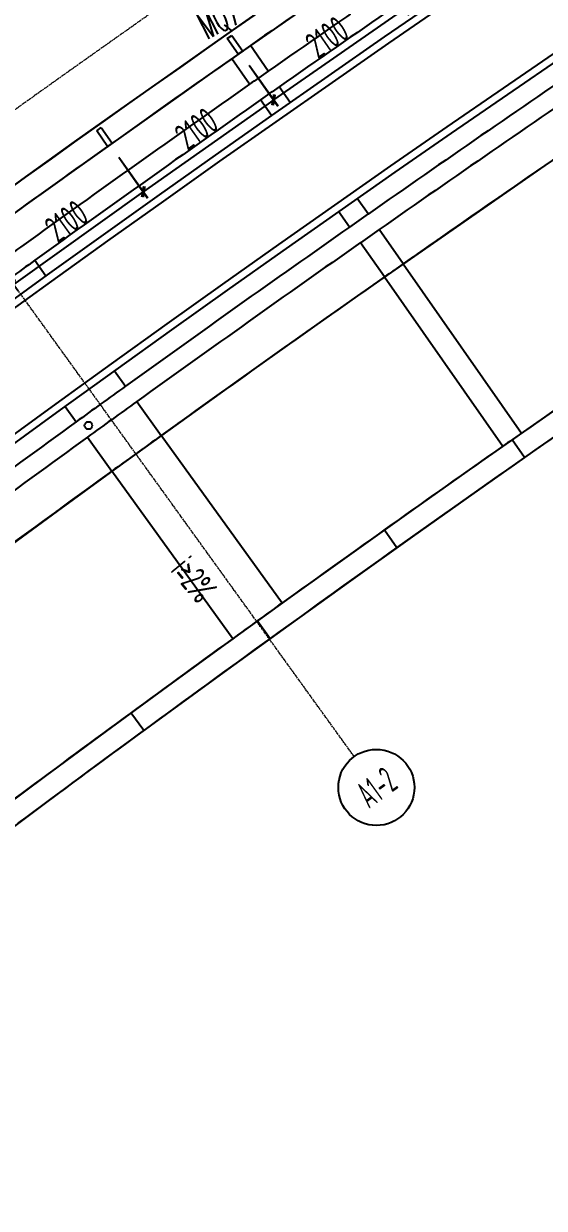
# Model space of a CAD drawing. Header units: millimetres. Extents: x 0 to 12110233, y -6694180 to 0.
# Drawn here: x 11608158 to 11615003, y -6469727 to -6454163 of the extents above; entities that cross this region are included whole.
import ezdxf
from ezdxf.enums import TextEntityAlignment as Align

# ---------------------------------------------------------------- set-up
doc = ezdxf.new("R2010")
doc.units = ezdxf.units.MM
doc.header["$LTSCALE"] = 10
doc.linetypes.add('A1-RG-AXIS-3~4F$0$CENTER', pattern=[50.8, 31.75, -6.35, 6.35, -6.35])
for name, color, linetype in [('A1-RD-3F$0$A-DIMS-1：100', 1, 'Continuous'), ('A1-RD-3F$0$A-GLAZ', 140, 'Continuous'), ('A1-RD-3F$0$A-louban', 5, 'Continuous'), ('A1-RG-AXIS-3~4F$0$A-SYMB-NAME', 13, 'Continuous'), ('A1-RI-F3$0$A-EVAC1', 5, 'Continuous'), ('A1-RI-F3$0$A-SYMB-NAME', 4, 'Continuous'), ('A1-RI-F3$0$A-SYMB-STRS', 1, 'Continuous'), ('A1-RI-F3$0$A-TEXT1', 4, 'Continuous'), ('A1-RI-F3$0$A1-RI-F3$0$A-DETL-PEN1', 245, 'Continuous'), ('A1-RI-F3$0$A1-RI-F3$0$A-DETL-PEN2', 233, 'Continuous'), ('A1-RI-F3$0$Crescent canopy$0$A-DETL-PEN1', 245, 'Continuous'), ('A1-RI-F3$0$Crescent canopy$0$A-DETL-PEN2', 233, 'Continuous'), ('A1-RI-F3$0$N-SYMB-DOOR', 13, 'Continuous'), ('A1-RI-F3$0$N-SYMB-DOOR1', 13, 'Continuous'), ('A1-RI-F3$0$N-SYMB-DOOR2', 13, 'Continuous')]:
    doc.layers.add(name, color=color, linetype=linetype)
doc.layers.add('A1-RG-AXIS-3~4F$0$A-GRID', color=1, linetype='A1-RG-AXIS-3~4F$0$CENTER', lineweight=9)
doc.styles.add('A1-RD-3F$0$XD2008', font='xd-hzs.shx', dxfattribs={"width": 0.7, "bigfont": 'xd-hztxt.shx'})
doc.styles.add('A1-RG-AXIS-3~4F$0$A1-RG-AXIS$0$XD2008', font='xd-hzs.shx', dxfattribs={"width": 0.7, "bigfont": 'xd-hztxt.shx'})
doc.styles.add('A1-RI-F3$0$ECADI', font='gbeitc.shx', dxfattribs={"width": 0.7, "bigfont": 'gbcbig.shx'})
doc.styles.add('A1-RI-F3$0$ECADI-SYM', font='simplex.shx', dxfattribs={"width": 0.7, "bigfont": 'hztxt.shx'})
doc.styles.add('A1-RI-F3$0$XD2008', font='xd-hzs.shx', dxfattribs={"width": 0.7, "bigfont": 'xd-hztxt.shx'})
doc.dimstyles.new('A1-RD-3F$0$XD100$0', dxfattribs={"dimscale": 100, "dimtxt": 3.5, "dimasz": 1, "dimexe": 1, "dimexo": 2, "dimgap": 1, "dimtad": 1, "dimdec": 0, "dimdsep": 46, "dimtxsty": 'A1-RD-3F$0$XD2008', "dimblk1": 'A1-RD-3F$0$_ArchTick', "dimblk2": 'A1-RD-3F$0$_ArchTick', "dimsah": 1, "dimcen": 2.5, "dimclrd": 1, "dimclre": 1, "dimclrt": 4, "dimaunit": 1, "dimadec": 0, "dimazin": 0, "dimtfac": 1, "dimtdec": 0, "dimtix": 1, "dimtmove": 2, "dimatfit": 3, "dimfxl": 0, "dimtolj": 1, "dimtzin": 0, "dimarcsym": 0})

# ---------------------------------------------------------------- blocks, each defined once
blk = doc.blocks.new('A1-RD-3F$0$_ArchTick')
at = {"color": 0, "linetype": 'ByBlock', "const_width": 0.4}
blk.add_lwpolyline([(-0.5, -0.5), (0.5, 0.5)], dxfattribs=at)
blk = doc.blocks.new('*D604')
at = {"layer": 'A1-RD-3F$0$A-DIMS-1：100', "color": 1, "linetype": 'ByBlock', "lineweight": -2}
for p, q in [((11612848, -6453509), (11613223, -6454049)), ((11613166, -6453967), (11611441, -6455165)), ((11611123, -6454707), (11611498, -6455247))]:
    blk.add_line(p, q, dxfattribs=at)
at = {"layer": 'A1-RD-3F$0$A-DIMS-1：100', "color": 1, "linetype": 'ByBlock', "lineweight": -2, "xscale": 100, "yscale": 100, "zscale": 100}
for p, rotation in [((11613166, -6453967), 34.78288465481689), ((11611441, -6455165), 214.7828846548168)]:
    blk.add_blockref('A1-RD-3F$0$_ArchTick', p, dxfattribs=dict(at, rotation=rotation))
at = {"layer": 'A1-RD-3F$0$A-DIMS-1：100', "color": 4, "linetype": 'ByBlock', "insert": (11612146, -6454340), "char_height": 350, "attachment_point": 5, "rotation": 34.7829, "style": 'A1-RD-3F$0$XD2008'}
blk.add_mtext('\\A1;2100', dxfattribs=at)
blk = doc.blocks.new('*D605')
at = {"layer": 'A1-RD-3F$0$A-DIMS-1：100', "color": 1, "linetype": 'ByBlock', "lineweight": -2}
for p, q in [((11611124, -6454706), (11611503, -6455243)), ((11611445, -6455162), (11609729, -6456372)), ((11609408, -6455917), (11609787, -6456454))]:
    blk.add_line(p, q, dxfattribs=at)
at = {"layer": 'A1-RD-3F$0$A-DIMS-1：100', "color": 1, "linetype": 'ByBlock', "lineweight": -2, "xscale": 100, "yscale": 100, "zscale": 100}
for p, rotation in [((11611445, -6455162), 35.19412724779409), ((11609729, -6456372), 215.1941272477941)]:
    blk.add_blockref('A1-RD-3F$0$_ArchTick', p, dxfattribs=dict(at, rotation=rotation))
at = {"layer": 'A1-RD-3F$0$A-DIMS-1：100', "color": 4, "linetype": 'ByBlock', "insert": (11610429, -6455542), "char_height": 350, "attachment_point": 5, "rotation": 35.1941, "style": 'A1-RD-3F$0$XD2008'}
blk.add_mtext('\\A1;2100', dxfattribs=at)
blk = doc.blocks.new('*D606')
at = {"layer": 'A1-RD-3F$0$A-DIMS-1：100', "color": 1, "linetype": 'ByBlock', "lineweight": -2}
for p, q in [((11609409, -6455916), (11609792, -6456450)), ((11609734, -6456369), (11608026, -6457591)), ((11607702, -6457138), (11608084, -6457673))]:
    blk.add_line(p, q, dxfattribs=at)
at = {"layer": 'A1-RD-3F$0$A-DIMS-1：100', "color": 1, "linetype": 'ByBlock', "lineweight": -2, "xscale": 100, "yscale": 100, "zscale": 100}
for p, rotation in [((11609734, -6456369), 35.59925471190026), ((11608026, -6457591), 215.5992547119002)]:
    blk.add_blockref('A1-RD-3F$0$_ArchTick', p, dxfattribs=dict(at, rotation=rotation))
at = {"layer": 'A1-RD-3F$0$A-DIMS-1：100', "color": 4, "linetype": 'ByBlock', "insert": (11608720, -6456757), "char_height": 350, "attachment_point": 5, "rotation": 35.5993, "style": 'A1-RD-3F$0$XD2008'}
blk.add_mtext('\\A1;2100', dxfattribs=at)
blk = doc.blocks.new('A1-RD-3F$0$chuangkuang')
at = {"linetype": 'ByBlock'}
for p, q in [((11593433, -6456040), (11593631, -6455887)), ((11593677, -6455946), (11593479, -6456099)), ((11593631, -6455887), (11593677, -6455946)), ((11593479, -6456099), (11593433, -6456040))]:
    blk.add_line(p, q, dxfattribs=at)
blk = doc.blocks.new('A1-RG-AXIS-3~4F$0$A1zhouhao')
at = {"color": 13}
blk.add_circle((11937809, -6402822), 500, dxfattribs=at)
at = {"style": 'A1-RG-AXIS-3~4F$0$A1-RG-AXIS$0$XD2008', "width": 0.7}
blk.add_attdef('GRID', text='', height=500, dxfattribs=at).set_placement((11937809, -6402822), align=Align.MIDDLE)
blk = doc.blocks.new('A1-RG-AXIS-3~4F')
at = {"layer": 'A1-RG-AXIS-3~4F$0$A-GRID', "linetype": 'A1-RG-AXIS-3~4F$0$CENTER', "ltscale": 0.05}
blk.add_lwpolyline([(11682866.1, -6392336.6, 0.1037295), (11569674.9, -6456283.6, 0.1037295)], format="xyb", dxfattribs=at)
at = {"layer": 'A1-RG-AXIS-3~4F$0$A-GRID', "ltscale": 0.05}
for points in [[(11690526.5, -6414141.6, 0.1045271), (11584753.6, -6473784.9, 0.1045271)], [(11691982.6, -6418505.7, 0.1046376), (11587756.3, -6477270.1)]]:
    blk.add_lwpolyline(points, format="xyb", dxfattribs=at)
at = {"layer": 'A1-RG-AXIS-3~4F$0$A-GRID', "linetype": 'A1-RG-AXIS-3~4F$0$CENTER', "ltscale": 0.05}
blk.add_lwpolyline([(11612502.7, -6463791.2), (11588159.5, -6430052.4)], dxfattribs=at)
blk.add_arc((11778731.9, -6694178.6), 308600, 107.574373, 131.323037, dxfattribs=at)
at = {"layer": 'A1-RG-AXIS-3~4F$0$A-GRID', "ltscale": 0.05}
blk.add_arc((11778731.9, -6694178.6), 301700, 107.53359, 131.336201, dxfattribs=at)
at = {"layer": 'A1-RG-AXIS-3~4F$0$A-SYMB-NAME', "linetype": 'ByBlock'}
ref = blk.add_blockref('A1-RG-AXIS-3~4F$0$A1zhouhao', (-1814559.1, -8256841.1), dxfattribs=dict(at, rotation=35.81121549951411))
ref.add_attrib('GRID', 'A1-2', dxfattribs={"layer": '0', "color": 4, "height": 350, "rotation": 35.81122, "style": 'A1-RG-AXIS-3~4F$0$A1-RG-AXIS$0$XD2008', "width": 0.6}).set_placement((11612795.3, -6464196.7), align=Align.MIDDLE)
blk = doc.blocks.new('A1-RI-F3$0$mc')
at = {"layer": 'A1-RI-F3$0$N-SYMB-DOOR', "style": 'A1-RI-F3$0$ECADI-SYM', "width": 0.7}
for tag, p in [('门窗主编号1', (56, -311)), ('门窗主编号2', (668, -311))]:
    blk.add_attdef(tag, p, '', height=180, dxfattribs=at)
at = {"layer": 'A1-RI-F3$0$N-SYMB-DOOR', "style": 'A1-RI-F3$0$ECADI-SYM', "width": 0.7, "flags": 1}
for tag, p in [('洞口尺寸(宽X高)', (56, -717)), ('备注', (57, -921))]:
    blk.add_attdef(tag, p, '', height=180, dxfattribs=at)
at = {"layer": 'A1-RI-F3$0$N-SYMB-DOOR1', "style": 'A1-RI-F3$0$ECADI-SYM', "width": 0.7}
blk.add_attdef('门窗辅编号1', (56, -516), '', height=180, dxfattribs=at)
at = {"layer": 'A1-RI-F3$0$N-SYMB-DOOR2', "style": 'A1-RI-F3$0$ECADI-SYM', "width": 0.7}
blk.add_attdef('门窗辅编号2', (312, -516), '', height=180, dxfattribs=at)
blk = doc.blocks.new('A1-RI-F3$0$A1RUODIANJIAN')
at = {"layer": 'A1-RI-F3$0$A-SYMB-NAME', "linetype": 'ByBlock', "style": 'A1-RI-F3$0$XD2008', "width": 0.7}
blk.add_attdef('A1RUODIANJIAN', (11587156, -6438427), '', height=350, dxfattribs=at)
blk = doc.blocks.new('A1-RI-F3$0$A1-RI-F3$0$CRESCENT')
at = {"layer": 'A1-RI-F3$0$A1-RI-F3$0$A-DETL-PEN1'}
for radius, start, end in [(291580, 107.79006, 130.53329), (291480, 107.79008, 130.53322), (290140, 107.79045, 130.53224), (290040, 107.79047, 130.53216)]:
    blk.add_arc((761388, 423551), radius, start, end, dxfattribs=at)
at = {"layer": 'A1-RI-F3$0$A1-RI-F3$0$A-DETL-PEN2'}
for p, q in [((594028, 662929), (593793, 663265)), ((593782, 662757), (593547, 663093)), ((594315, 662519), (594172, 662724)), ((594069, 662347), (593926, 662552)), ((595341, 661053), (595198, 661258)), ((595096, 660881), (594952, 661086)), ((595800, 660398), (595485, 660848)), ((595554, 660226), (595239, 660676)), ((590958, 660445), (591105, 660242)), ((595800, 660398), (597357, 658173)), ((595554, 660226), (597111, 658001)), ((592006, 658993), (592152, 658791)), ((591357, 658525), (591503, 658323)), ((592298, 658588), (592620, 658142)), ((591649, 658120), (591971, 657674)), ((594209, 655940), (592620, 658142)), ((597398, 657854), (597234, 658087)), ((593560, 655472), (591971, 657674)), ((595555, 656902), (595720, 656670)), ((593884, 655706), (594051, 655475)), ((592390, 654268), (592221, 654497))]:
    blk.add_line(p, q, dxfattribs=at)
for centre, radius, start, end in [((761380, 423550), 288986, 105.8232, 130.74813), ((761380, 423550), 286271, 105.7964, 131.29161), ((761380, 423550), 285986, 105.79356, 131.34926), ((761362, 423589), 292445, 124.24397, 124.9592), ((761362, 423589), 292035, 124.24408, 124.95916), ((761362, 423589), 291785, 124.24414, 124.95914), ((761372, 423574), 292463, 124.9592, 125.01797), ((761394, 423544), 292500, 125.01799, 125.73277), ((761362, 423588), 289745, 124.2447, 124.95893), ((761372, 423574), 292053, 124.95916, 125.01801), ((761362, 423588), 289495, 124.24476, 124.9589), ((761394, 423544), 292090, 125.01803, 125.73266), ((761372, 423574), 291803, 124.95913, 125.01804), ((761394, 423544), 291840, 125.01805, 125.7326), ((761372, 423574), 289763, 124.95892, 125.01824), ((761394, 423544), 289800, 125.01826, 125.73204), ((761372, 423574), 289513, 124.9589, 125.01827), ((761394, 423544), 289550, 125.01829, 125.73198), ((761417, 423512), 291879, 125.73258, 125.88962), ((761416, 423512), 289839, 125.73203, 125.89017), ((761416, 423512), 289589, 125.73196, 125.89024), ((761414, 423515), 289835, 125.89017, 126.60418), ((761414, 423515), 289585, 125.89024, 126.60416)]:
    blk.add_arc(centre, radius, start, end, dxfattribs=at)
blk = doc.blocks.new('A1-RI-F3$0$Crescent canopy$0$CRESCENT')
at = {"layer": 'A1-RI-F3$0$Crescent canopy$0$A-DETL-PEN1'}
for radius, start, end in [(291580, 107.79006, 130.53329), (291480, 107.79008, 130.53322), (290140, 107.79045, 130.53224), (290040, 107.79047, 130.53216)]:
    blk.add_arc((761388, 423551), radius, start, end, dxfattribs=at)
at = {"layer": 'A1-RI-F3$0$Crescent canopy$0$A-DETL-PEN2'}
for p, q in [((594028, 662929), (593793, 663265)), ((593782, 662757), (593547, 663093)), ((594315, 662519), (594172, 662724)), ((594069, 662347), (593926, 662552)), ((595341, 661053), (595198, 661258)), ((595096, 660881), (594952, 661086)), ((595800, 660398), (595485, 660848)), ((595554, 660226), (595239, 660676)), ((590958, 660445), (591105, 660242)), ((595800, 660398), (597357, 658173)), ((595554, 660226), (597111, 658001)), ((592006, 658993), (592152, 658791)), ((591357, 658525), (591503, 658323)), ((592298, 658588), (592620, 658142)), ((591649, 658120), (591971, 657674)), ((594209, 655940), (592620, 658142)), ((597398, 657854), (597234, 658087)), ((593560, 655472), (591971, 657674)), ((595555, 656902), (595720, 656670)), ((593884, 655706), (594051, 655475)), ((592390, 654268), (592221, 654497))]:
    blk.add_line(p, q, dxfattribs=at)
for centre, radius, start, end in [((761362, 423589), 292445, 124.24397, 124.9592), ((761362, 423589), 292035, 124.24408, 124.95916), ((761362, 423589), 291785, 124.24414, 124.95914), ((761372, 423574), 292463, 124.9592, 125.01797), ((761394, 423544), 292500, 125.01799, 125.73277), ((761362, 423588), 289745, 124.2447, 124.95893), ((761372, 423574), 292053, 124.95916, 125.01801), ((761362, 423588), 289495, 124.24476, 124.9589), ((761394, 423544), 292090, 125.01803, 125.73266), ((761372, 423574), 291803, 124.95913, 125.01804), ((761394, 423544), 291840, 125.01805, 125.7326), ((761362, 423588), 288946, 124.24491, 124.95885), ((761372, 423574), 289763, 124.95892, 125.01824), ((761394, 423544), 289800, 125.01826, 125.73204), ((761372, 423574), 289513, 124.9589, 125.01827), ((761417, 423512), 292129, 125.73265, 125.88955), ((761394, 423544), 289550, 125.01829, 125.73198), ((761417, 423512), 291879, 125.73258, 125.88962), ((761372, 423574), 288963, 124.95884, 125.01833), ((761394, 423544), 289000, 125.01834, 125.73183), ((761397, 423537), 286292, 124.24575, 124.95849), ((761404, 423529), 286018, 124.57719, 124.9885), ((761416, 423512), 289839, 125.73203, 125.89017), ((761416, 423512), 289589, 125.73196, 125.89024), ((761414, 423515), 289835, 125.89017, 126.60418), ((761414, 423515), 289585, 125.89024, 126.60416), ((761378, 423565), 288973, 125.73171, 125.89033), ((761372, 423574), 286248, 124.95856, 125.01861), ((761397, 423538), 286292, 125.01851, 125.73094), ((761403, 423529), 286018, 124.9885, 125.39982), ((761414, 423516), 289035, 125.89039, 126.6041), ((761386, 423553), 285988, 125.39981, 125.81101), ((761378, 423565), 286259, 125.73096, 125.89108), ((761378, 423565), 286259, 125.89108, 126.60391), ((761378, 423565), 285973, 125.81102, 126.22251), ((761378, 423564), 285974, 126.22251, 126.63393)]:
    blk.add_arc(centre, radius, start, end, dxfattribs=at)
blk = doc.blocks.new('A1-RD-3F')
at = {"layer": 'A1-RD-3F$0$A-GLAZ', "ltscale": 0.25}
for radius, start, end in [(292500, 108.926088, 127.887577), (292800, 117.388439, 127.828852)]:
    blk.add_arc((11778731.9, -6694178.6), radius, start, end, dxfattribs=at)
at = {"layer": 'A1-RD-3F$0$A-louban'}
blk.add_lwpolyline([(11592588.1, -6454464.8), (11599156.3, -6462911.6, -0.0824084), (11683479, -6417305.5)], format="xyb", dxfattribs=at)
at = {"linetype": 'ByBlock'}
for p, rotation in [((4560900.4, -17696652.9), 87.01971663227613), ((4659948.5, -17760428.4), 87.53183589556869)]:
    blk.add_blockref('A1-RD-3F$0$chuangkuang', p, dxfattribs=dict(at, rotation=rotation))
at = {"layer": 'A1-RD-3F$0$A-DIMS-1：100', "color": 3, "linetype": 'ByBlock'}
for p1, p2, picture, middle in [((11612733.7, -6453345), (11611008.9, -6454543), '*D604', (11612146.3, -6454340)), ((11611008.9, -6454543), (11609292.8, -6455753.3), '*D605', (11610428.7, -6455542.2)), ((11609292.8, -6455753.3), (11607585.2, -6456975.8), '*D606', (11608719.7, -6456756.6))]:
    dim = blk.add_aligned_dim(p1=p1, p2=p2, distance=757.2, dimstyle='A1-RD-3F$0$XD100$0', override={"dimasz": 1}, dxfattribs=at)
    dim.commit()
    dim.dimension.update_dxf_attribs({"geometry": picture, "text_midpoint": middle})
blk = doc.blocks.new('A1-RI-F3')
at = {"layer": 'A1-RI-F3$0$A-EVAC1'}
blk.add_circle((11609008.7, -6459441.7), 50, dxfattribs=at)
at = {"layer": 'A1-RI-F3$0$A-SYMB-STRS'}
blk.add_lwpolyline([(11610553.4, -6462054.3, 0, 0, 0), (11609623.2, -6460842.6, 80, 0, 0), (11609440.5, -6460604.6, 0, 0, 0)], format="xyseb", dxfattribs=at)
for name, p in [('A1-RG-AXIS-3~4F', (0, 0)), ('A1-RI-F3$0$Crescent canopy$0$CRESCENT', (11017346, -7117715.9))]:
    blk.add_blockref(name, p)
at = {"color": 3, "linetype": 'ByBlock'}
blk.add_blockref('A1-RD-3F', (0, 0), dxfattribs=at)
at = {"layer": 'A1-RI-F3$0$A-SYMB-NAME', "linetype": 'ByBlock'}
ref = blk.add_blockref('A1-RI-F3$0$A1RUODIANJIAN', (23955394.3, -11291120.5), dxfattribs=dict(at, xscale=-1, rotation=309.5762432520267))
ref.add_attrib('A1RUODIANJIAN', 'i≥2%', (11610072.9, -6461349.9), dxfattribs={"linetype": 'ByBlock', "height": 350, "rotation": 309.57624, "style": 'A1-RI-F3$0$XD2008', "width": 0.7})
at = {"layer": 'A1-RI-F3$0$Crescent canopy$0$A-DETL-PEN2'}
blk.add_blockref('A1-RI-F3$0$A1-RI-F3$0$CRESCENT', (11017346, -7117715.9), dxfattribs=at)
at = {"layer": 'A1-RI-F3$0$N-SYMB-DOOR'}
ref = blk.add_blockref('A1-RI-F3$0$mc', (11610282.2, -6453997.9), dxfattribs=dict(at, xscale=1.499999999156396, yscale=1.499999999156396, rotation=27.15055400611745))
ref.add_attrib('门窗主编号1', 'MQ7', (11610569.6, -6454375.2), dxfattribs={"height": 375, "rotation": 27.15055, "style": 'A1-RI-F3$0$ECADI-SYM', "width": 0.5})
at = {"layer": 'A1-RI-F3$0$A-TEXT1', "style": 'A1-RI-F3$0$ECADI', "width": 0.7}
for tag, p in [('（-0.050）', (11743140.2, -6434229.8)), ('（结构标高）', (11749919, -6434229.8))]:
    blk.add_attdef(tag, p, '', height=321.4, dxfattribs=at)

msp = doc.modelspace()

# ---------------------------------------------------------------- block references
msp.add_blockref('A1-RI-F3', (0, 0))

doc.saveas('drawing.dxf')
